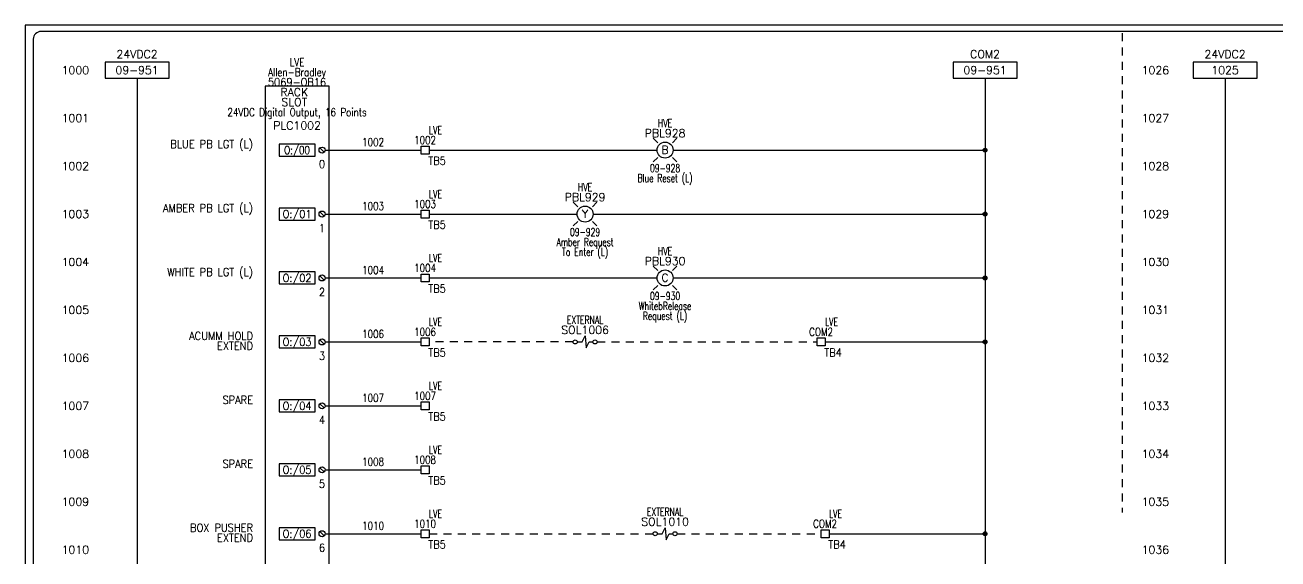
# Model space of a CAD drawing. Header units: inches. Extents: x 0 to 34.2, y 0 to 22.
# Drawn here: x 0 to 19.58, y 13.61 to 21.96 of the extents above; entities that cross this region are included whole.
import ezdxf
from ezdxf.enums import TextEntityAlignment as Align

# ---------------------------------------------------------------- set-up
doc = ezdxf.new("R2010")
doc.units = ezdxf.units.IN
doc.header["$MEASUREMENT"] = 0
doc.linetypes.add('HIDDEN2', pattern=[0.1875, 0.125, -0.0625])
for name, color, linetype in [('BLU_12AWG', 5, 'Continuous'), ('BLU_18AWG', 5, 'Continuous'), ('BLU_WHT_12AWG', 4, 'Continuous'), ('DESC', 150, 'Continuous'), ('DESCCHILD', 20, 'Continuous'), ('LOC', 8, 'Continuous'), ('MISC', 7, 'Continuous'), ('SYMS', 7, 'Continuous'), ('TAGS', 1, 'Continuous'), ('TERMS', 3, 'Continuous'), ('WIRENO', 3, 'Continuous'), ('WIREREF', 50, 'Continuous'), ('WIRES', 7, 'Continuous'), ('XREF', 7, 'Continuous'), ('XREFCHILD', 90, 'Continuous')]:
    doc.layers.add(name, color=color, linetype=linetype)
doc.layers.add('MidPoint', color=210, linetype='HIDDEN2', plot=False)
doc.styles.add('Fields', font='simplex.shx', dxfattribs={"height": 0.185})
doc.styles.add('WD', font='romans.shx', dxfattribs={"height": 0.185})

# ---------------------------------------------------------------- blocks, each defined once
blk = doc.blocks.new('RG_Master_Ver_4_2_2')
at = {"color": 3}
for p, q in [((0.125, 21.734), (0.125, 0.194)), ((34.028, 21.856), (0.25, 21.856))]:
    blk.add_line(p, q, dxfattribs=at)
blk.add_lwpolyline([(0, -0.044), (34.25, -0.044), (34.25, 21.956), (0, 21.956)], close=True, dxfattribs=at)
blk.add_arc((0.25, 21.734), 0.122, 90, 180, dxfattribs=at)
at = {"layer": 'MidPoint'}
blk.add_line((17.141, 21.831), (17.141, 14.331), dxfattribs=at)
at = {"style": 'Fields'}
for tag, p in [('DESCRIPTION_3', (13.116, 1.307)), ('DRN_3', (15.472, 1.307)), ('CHK_3', (16.529, 1.307)), ('APP_3', (17.552, 1.307)), ('DATE_3', (18.829, 1.307)), ('DRAWING_DESC', (32.229, 1.246)), ('CUSTOMER', (28.997, 1.214)), ('DESCRIPTION_2', (13.116, 0.951)), ('DRN_2', (15.472, 0.951)), ('CHK_2', (16.529, 0.951)), ('APP_2', (17.552, 0.951)), ('DATE_2', (18.829, 0.951)), ('SIZE', (30.715, 0.894)), ('DRAWING_#', (32.125, 0.894)), ('REV', (33.543, 0.894)), ('DESCRIPTION_1', (13.116, 0.596)), ('DRN_1', (15.472, 0.596)), ('CHK_1', (16.529, 0.596)), ('APP_1', (17.552, 0.596)), ('DATE_1', (18.829, 0.596)), ('PROJECT_#', (28.981, 0.581)), ('DRN_BY', (30.875, 0.524)), ('CHK_BY', (31.762, 0.524)), ('APP_BY', (32.75, 0.524)), ('SCALE', (33.652, 0.524)), ('PROJECT_NAME', (29.021, 0.176)), ('SHEETNUM', (32.753, 0.176)), ('TTL_SHTS', (33.547, 0.176))]:
    blk.add_attdef(tag, text='', height=0.125, dxfattribs=at).set_placement(p, align=Align.CENTER)
at = {"style": 'Fields', "flags": 9}
blk.add_attdef('WD_TB', (9.953, 0.194), '', height=0.0638, dxfattribs=at)
blk = doc.blocks.new('WD_MLRH')
at = {"style": 'WD'}
blk.add_attdef('RUNGFIRST', text='', height=0.125, dxfattribs=at).set_placement((-0.25, 0), align=Align.MIDDLE_RIGHT)
at = {"style": 'WD', "flags": 1}
for tag, p in [('RUNGHORV', (-0.25, -0.127)), ('RUNGDIST', (-0.25, -0.2)), ('RUNGINC', (-0.25, -0.163)), ('WIRE-START', (-0.25, -0.356)), ('WIRE-GSUF', (-0.25, -0.396)), ('WIREMODE', (-0.25, -0.281)), ('RUNGCNT', (-0.25, -0.237)), ('WIREFMT', (-0.25, -0.321)), ('PH3SPACE', (-0.25, -0.437))]:
    blk.add_attdef(tag, text='', height=0.025, dxfattribs=at).set_placement(p, align=Align.RIGHT)
blk = doc.blocks.new('HA2D1_REF_1')
for p, q in [((0, 0.25), (0, 0)), ((1, 0.25), (0, 0.25)), ((1, 0), (1, 0.25)), ((0, 0), (1, 0))]:
    blk.add_line(p, q)
at = {"style": 'WD'}
for tag, p in [('DESC1', (0.5, 0.3125)), ('XREF', (0.5, 0.0625))]:
    blk.add_attdef(tag, text='', height=0.125, dxfattribs=at).set_placement(p, align=Align.CENTER)
at = {"style": 'WD', "flags": 1}
blk.add_attdef('SIGCODE', text='', height=0.125, dxfattribs=at).set_placement((0.5, -0.125), align=Align.CENTER)
blk = doc.blocks.new('PLCIO_FD2')
at = {"layer": 'SYMS'}
for p, q in [((0.5, 1), (-0.5, 1)), ((-0.5, 1), (-0.5, -17.5)), ((0.5, -17.5), (0.5, 1)), ((0.281, 0.094), (-0.281, 0.094)), ((-0.281, 0.094), (-0.281, -0.094)), ((0.281, -0.094), (0.281, 0.094)), ((0.357, 0.033), (0.424, -0.033)), ((-0.281, -0.094), (0.281, -0.094)), ((0.281, -0.906), (-0.281, -0.906)), ((-0.281, -0.906), (-0.281, -1.094)), ((0.281, -1.094), (0.281, -0.906)), ((0.357, -0.967), (0.424, -1.033)), ((-0.281, -1.094), (0.281, -1.094)), ((0.281, -1.906), (-0.281, -1.906)), ((-0.281, -1.906), (-0.281, -2.094)), ((0.281, -2.094), (0.281, -1.906)), ((-0.281, -2.094), (0.281, -2.094)), ((0.357, -1.967), (0.424, -2.033)), ((0.281, -2.906), (-0.281, -2.906)), ((-0.281, -2.906), (-0.281, -3.094)), ((0.281, -3.094), (0.281, -2.906)), ((-0.281, -3.094), (0.281, -3.094)), ((0.357, -2.967), (0.424, -3.033)), ((0.281, -3.906), (-0.281, -3.906)), ((-0.281, -3.906), (-0.281, -4.094)), ((0.281, -4.094), (0.281, -3.906)), ((-0.281, -4.094), (0.281, -4.094)), ((0.357, -3.967), (0.424, -4.033)), ((0.281, -4.906), (-0.281, -4.906)), ((-0.281, -4.906), (-0.281, -5.094)), ((0.281, -5.094), (0.281, -4.906)), ((0.357, -4.967), (0.424, -5.033)), ((-0.281, -5.094), (0.281, -5.094)), ((0.281, -5.906), (-0.281, -5.906)), ((-0.281, -5.906), (-0.281, -6.094)), ((0.281, -6.094), (0.281, -5.906)), ((0.357, -5.967), (0.424, -6.033)), ((-0.281, -6.094), (0.281, -6.094))]:
    blk.add_line(p, q, dxfattribs=at)
for centre in [(0.391, 0), (0.391, -1), (0.391, -2), (0.391, -3), (0.391, -4), (0.391, -5), (0.391, -6)]:
    blk.add_circle(centre, 0.0469, dxfattribs=at)
at = {"layer": 'SYMS', "style": 'WD'}
for tag, width, p in [('INST', 0.8, (0, 1.482)), ('LOC', 0.8, (0, 1.312)), ('MFG', 0.8, (0, 1.156)), ('CAT', 0.9, (0, 1)), ('DESC', 0.8, (0, 0.53))]:
    blk.add_attdef(tag, text='', height=0.125, dxfattribs=dict(at, width=width)).set_placement(p, align=Align.CENTER)
at = {"layer": 'SYMS', "linetype": 'Continuous', "style": 'WD', "flags": 9}
blk.add_attdef('ASSYCODE', text='', height=0.01, dxfattribs=at).set_placement((0.23, 1.071), align=Align.CENTER)
at = {"layer": 'SYMS', "style": 'WD'}
for tag, p in [('LINE1', (0, 0.844)), ('LINE2', (0, 0.688)), ('TAG', (0, 0.322))]:
    blk.add_attdef(tag, text='', height=0.125, dxfattribs=at).set_placement(p, align=Align.CENTER)
at = {"layer": 'SYMS', "style": 'WD', "width": 0.9}
for tag, p in [('DESCB01', (-0.688, -0.125)), ('DESCA01', (-0.688, 0.031)), ('DESCC01', (-0.688, -0.281)), ('DESCD01', (-0.688, -0.438)), ('DESCE01', (-0.688, -0.594)), ('DESCA02', (-0.688, -0.969)), ('DESCB02', (-0.688, -1.125)), ('DESCC02', (-0.688, -1.281)), ('DESCD02', (-0.688, -1.438)), ('DESCE02', (-0.688, -1.594)), ('DESCA03', (-0.688, -1.969)), ('DESCB03', (-0.688, -2.125)), ('DESCC03', (-0.688, -2.281)), ('DESCD03', (-0.688, -2.438)), ('DESCE03', (-0.688, -2.594)), ('DESCA04', (-0.688, -2.969)), ('DESCB04', (-0.688, -3.125)), ('DESCC04', (-0.688, -3.281)), ('DESCD04', (-0.688, -3.438)), ('DESCE04', (-0.688, -3.594)), ('DESCA05', (-0.688, -3.969)), ('DESCB05', (-0.688, -4.125)), ('DESCC05', (-0.688, -4.281)), ('DESCD05', (-0.688, -4.438)), ('DESCE05', (-0.688, -4.594)), ('DESCA06', (-0.688, -4.969)), ('DESCB06', (-0.688, -5.125)), ('DESCC06', (-0.688, -5.281)), ('DESCD06', (-0.688, -5.438)), ('DESCE06', (-0.688, -5.594)), ('DESCA07', (-0.688, -5.969)), ('DESCB07', (-0.688, -6.125)), ('DESCC07', (-0.688, -6.281)), ('DESCD07', (-0.688, -6.438)), ('DESCE07', (-0.688, -6.594)), ('DESCA08', (-0.688, -6.969)), ('DESCB08', (-0.688, -7.125)), ('DESCC08', (-0.688, -7.281)), ('DESCD08', (-0.688, -7.438)), ('DESCE08', (-0.688, -7.594)), ('DESCB09', (-0.688, -8.125)), ('DESCA09', (-0.688, -7.969)), ('DESCC09', (-0.688, -8.281)), ('DESCD09', (-0.688, -8.438)), ('DESCE09', (-0.688, -8.594)), ('DESCB10', (-0.688, -9.125)), ('DESCA10', (-0.688, -8.969)), ('DESCC10', (-0.688, -9.281)), ('DESCD10', (-0.688, -9.438)), ('DESCE10', (-0.688, -9.594)), ('DESCA11', (-0.688, -9.969)), ('DESCB11', (-0.688, -10.125)), ('DESCC11', (-0.688, -10.281)), ('DESCD11', (-0.688, -10.438)), ('DESCE11', (-0.688, -10.594)), ('DESCA12', (-0.688, -10.969)), ('DESCB12', (-0.688, -11.125)), ('DESCC12', (-0.688, -11.281)), ('DESCD12', (-0.688, -11.438)), ('DESCE12', (-0.688, -11.594)), ('DESCA13', (-0.688, -11.969)), ('DESCB13', (-0.688, -12.125)), ('DESCC13', (-0.688, -12.281)), ('DESCD13', (-0.688, -12.438)), ('DESCE13', (-0.688, -12.594)), ('DESCA14', (-0.688, -12.969)), ('DESCB14', (-0.688, -13.125)), ('DESCC14', (-0.688, -13.281)), ('DESCD14', (-0.688, -13.438)), ('DESCE14', (-0.688, -13.594)), ('DESCA15', (-0.688, -13.969)), ('DESCB15', (-0.688, -14.125)), ('DESCC15', (-0.688, -14.281)), ('DESCD15', (-0.688, -14.438)), ('DESCE15', (-0.688, -14.594)), ('DESCA16', (-0.688, -14.969)), ('DESCB16', (-0.688, -15.125)), ('DESCC16', (-0.688, -15.281)), ('DESCD16', (-0.688, -15.438)), ('DESCE16', (-0.688, -15.594))]:
    blk.add_attdef(tag, text='', height=0.125, dxfattribs=at).set_placement(p, align=Align.RIGHT)
at = {"layer": 'SYMS', "style": 'WD'}
for tag, width, p in [('TAGA01', 0.8, (0, 0)), ('TAGA02', 0.9, (0, -1)), ('TAGA03', 0.9, (0, -2)), ('TAGA04', 0.9, (0, -3)), ('TAGA05', 0.9, (0, -4)), ('TAGA06', 0.9, (0, -5)), ('TAGA07', 0.9, (0, -6)), ('TAGA08', 0.9, (0, -7)), ('TAGA09', 0.9, (0, -8)), ('TAGA10', 0.9, (0, -9)), ('TAGA11', 0.9, (0, -10)), ('TAGA12', 0.9, (0, -11)), ('TAGA13', 0.9, (0, -12)), ('TAGA14', 0.9, (0, -13)), ('TAGA15', 0.9, (0, -14)), ('TAGA16', 0.9, (0, -15))]:
    blk.add_attdef(tag, text='', height=0.125, dxfattribs=dict(at, width=width)).set_placement(p, align=Align.MIDDLE_CENTER)
at = {"layer": 'SYMS', "style": 'WD', "flags": 1}
for tag, p in [('X1TERM01', (0.438, 0)), ('X1TERM02', (0.438, -1)), ('X1TERM03', (0.438, -2)), ('X1TERM04', (0.438, -3)), ('X1TERM05', (0.438, -4)), ('X1TERM06', (0.438, -5)), ('X1TERM07', (0.438, -6)), ('X1TERM08', (0.438, -7)), ('X1TERM09', (0.438, -8)), ('X1TERM10', (0.438, -9)), ('X1TERM11', (0.438, -10)), ('X1TERM12', (0.438, -11)), ('X1TERM13', (0.438, -12)), ('X1TERM14', (0.438, -13)), ('X1TERM15', (0.438, -14)), ('X1TERM16', (0.438, -15)), ('X4TERM17', (-0.438, -16)), ('X1TERM18', (0.438, -17))]:
    blk.add_attdef(tag, p, '', height=0.01, dxfattribs=at)
at = {"layer": 'SYMS', "style": 'WD'}
for tag, width, p in [('TERM01', 0.9, (0.438, -0.156)), ('TERM02', 0.9, (0.438, -1.156)), ('TERM03', 0.9, (0.438, -2.156)), ('TERM04', 0.9, (0.438, -3.156)), ('TERM05', 0.9, (0.438, -4.156)), ('TERM06', 0.9, (0.438, -5.156)), ('TERM07', 0.9, (0.438, -6.156)), ('TERM08', 0.9, (0.438, -7.156)), ('TERM09', 0.9, (0.438, -8.156)), ('TERM10', 0.9, (0.438, -9.156)), ('TERM11', 0.9, (0.438, -10.156)), ('TERM12', 0.9, (0.438, -11.156)), ('TERM13', 0.9, (0.438, -12.156)), ('TERM14', 0.9, (0.438, -13.156)), ('TERM15', 0.9, (0.438, -14.156)), ('TERM16', 0.9, (0.438, -15.156)), ('TERMDESC17', 0.8, (-0.625, -16.062)), ('TERMDESC18', 0.9, (-0.625, -17.062)), ('TERM18', 0.9, (0.438, -17.094))]:
    blk.add_attdef(tag, text='', height=0.125, dxfattribs=dict(at, width=width)).set_placement(p, align=Align.TOP_RIGHT)
at = {"layer": 'SYMS', "style": 'WD', "width": 0.9}
for tag, p in [('TERMDESC01', (0.625, -0.062)), ('TERMDESC02', (0.625, -1.062)), ('TERMDESC03', (0.625, -2.062)), ('TERMDESC04', (0.625, -3.062)), ('TERMDESC05', (0.625, -4.062)), ('TERMDESC06', (0.625, -5.062)), ('TERMDESC07', (0.625, -6.062)), ('TERMDESC08', (0.625, -7.062)), ('TERMDESC09', (0.625, -8.062)), ('TERMDESC10', (0.625, -9.062)), ('TERMDESC11', (0.625, -10.062)), ('TERMDESC12', (0.625, -11.062)), ('TERMDESC13', (0.625, -12.062)), ('TERMDESC14', (0.625, -13.062)), ('TERMDESC15', (0.625, -14.062)), ('TERMDESC16', (0.625, -15.062)), ('TERM17', (-0.438, -16.094))]:
    blk.add_attdef(tag, text='', height=0.125, dxfattribs=at).set_placement(p, align=Align.TOP_LEFT)
blk = doc.blocks.new('HPB2B')
for p, q in [((-0.115, 0.115), (-0.186, 0.186)), ((0.115, 0.115), (0.186, 0.186)), ((-0.115, -0.115), (-0.186, -0.186)), ((0.115, -0.115), (0.186, -0.186))]:
    blk.add_line(p, q)
blk.add_circle((0, 0), 0.125)
at = {"style": 'WD', "width": 0.7}
for tag, p in [('INST', (0, 0.528)), ('LOC', (0, 0.359)), ('DESC1', (0, -0.5)), ('XREF', (0, -0.344)), ('DESC2', (0, -0.656))]:
    blk.add_attdef(tag, text='', height=0.125, dxfattribs=at).set_placement(p, align=Align.CENTER)
at = {"style": 'WD'}
for tag, p in [('TAG2', (0, 0.202)), ('COLOR', (0, -0.058))]:
    blk.add_attdef(tag, text='', height=0.125, dxfattribs=at).set_placement(p, align=Align.CENTER)
for tag, p in [('X2LINK', (0, 0.219)), ('X8LINK', (0, -0.219))]:
    blk.add_attdef(tag, p, '', height=0.01, dxfattribs=at)
at = {"style": 'WD', "flags": 1}
for tag, p in [('X4TERM01', (-0.125, 0)), ('X1TERM02', (0.125, 0))]:
    blk.add_attdef(tag, p, '', height=0.0125, dxfattribs=at)
at = {"style": 'WD', "flags": 9}
blk.add_attdef('FAMILY', text='', height=0.01, dxfattribs=at).set_placement((-0.005, 0.161), align=Align.CENTER)
at = {"linetype": 'Continuous', "style": 'WD', "flags": 8}
blk.add_attdef('TERM01', text='', height=0.125, dxfattribs=at).set_placement((-0.175, -0.031), align=Align.TOP_RIGHT)
blk.add_attdef('TERM02', text='', height=0.125, dxfattribs=at).set_placement((0.175, -0.031), align=Align.TOP_LEFT)
blk = doc.blocks.new('HPB2Y')
for p, q in [((-0.115, 0.115), (-0.186, 0.186)), ((0.115, 0.115), (0.186, 0.186)), ((-0.115, -0.115), (-0.186, -0.186)), ((0.115, -0.115), (0.186, -0.186))]:
    blk.add_line(p, q)
blk.add_circle((0, 0), 0.125)
at = {"style": 'WD', "width": 0.7}
for tag, p in [('INST', (0, 0.528)), ('LOC', (0, 0.359)), ('DESC1', (0, -0.5)), ('XREF', (0, -0.344)), ('DESC2', (0, -0.656))]:
    blk.add_attdef(tag, text='', height=0.125, dxfattribs=at).set_placement(p, align=Align.CENTER)
at = {"style": 'WD'}
for tag, p in [('TAG2', (0, 0.202)), ('COLOR', (0, -0.058))]:
    blk.add_attdef(tag, text='', height=0.125, dxfattribs=at).set_placement(p, align=Align.CENTER)
for tag, p in [('X2LINK', (0, 0.219)), ('X8LINK', (0, -0.219))]:
    blk.add_attdef(tag, p, '', height=0.01, dxfattribs=at)
at = {"style": 'WD', "flags": 1}
for tag, p in [('X4TERM01', (-0.125, 0)), ('X1TERM02', (0.125, 0))]:
    blk.add_attdef(tag, p, '', height=0.0125, dxfattribs=at)
at = {"style": 'WD', "flags": 9}
blk.add_attdef('FAMILY', text='', height=0.01, dxfattribs=at).set_placement((-0.005, 0.161), align=Align.CENTER)
at = {"linetype": 'Continuous', "style": 'WD', "flags": 8}
blk.add_attdef('TERM01', text='', height=0.125, dxfattribs=at).set_placement((-0.175, -0.031), align=Align.TOP_RIGHT)
blk.add_attdef('TERM02', text='', height=0.125, dxfattribs=at).set_placement((0.175, -0.031), align=Align.TOP_LEFT)
blk = doc.blocks.new('HPB2C')
for p, q in [((-0.115, 0.115), (-0.186, 0.186)), ((0.115, 0.115), (0.186, 0.186)), ((-0.115, -0.115), (-0.186, -0.186)), ((0.115, -0.115), (0.186, -0.186))]:
    blk.add_line(p, q)
blk.add_circle((0, 0), 0.125)
at = {"style": 'WD', "width": 0.7}
for tag, p in [('INST', (0, 0.528)), ('LOC', (0, 0.359)), ('DESC1', (0, -0.5)), ('XREF', (0, -0.344)), ('DESC2', (0, -0.656))]:
    blk.add_attdef(tag, text='', height=0.125, dxfattribs=at).set_placement(p, align=Align.CENTER)
at = {"style": 'WD'}
for tag, p in [('TAG2', (0, 0.202)), ('COLOR', (0, -0.058))]:
    blk.add_attdef(tag, text='', height=0.125, dxfattribs=at).set_placement(p, align=Align.CENTER)
for tag, p in [('X2LINK', (0, 0.219)), ('X8LINK', (0, -0.219))]:
    blk.add_attdef(tag, p, '', height=0.01, dxfattribs=at)
at = {"style": 'WD', "flags": 1}
for tag, p in [('X4TERM01', (-0.125, 0)), ('X1TERM02', (0.125, 0))]:
    blk.add_attdef(tag, p, '', height=0.0125, dxfattribs=at)
at = {"style": 'WD', "flags": 9}
blk.add_attdef('FAMILY', text='', height=0.01, dxfattribs=at).set_placement((-0.005, 0.161), align=Align.CENTER)
at = {"linetype": 'Continuous', "style": 'WD', "flags": 8}
blk.add_attdef('TERM01', text='', height=0.125, dxfattribs=at).set_placement((-0.175, -0.031), align=Align.TOP_RIGHT)
blk.add_attdef('TERM02', text='', height=0.125, dxfattribs=at).set_placement((0.175, -0.031), align=Align.TOP_LEFT)
blk = doc.blocks.new('WDDOT')
for radius in [0.03, 0.0187, 0.00929]:
    blk.add_circle((0, 0), radius)
blk = doc.blocks.new('WD_WNH')
at = {"linetype": 'Continuous', "style": 'WD', "width": 0.8}
blk.add_attdef('WIRENO', text='', height=0.125, dxfattribs=at).set_placement((0, 0.062), align=Align.CENTER)
at = {"style": 'WD', "flags": 1}
for tag, p in [('W01USER', (0, 0.078)), ('W02USER', (0, 0.07)), ('W03USER', (0, 0.062)), ('W04USER', (0, 0.055)), ('W05USER', (0, 0.047)), ('W06USER', (0, 0.039)), ('W07USER', (0, 0.031)), ('W08USER', (0, 0.023)), ('W09USER', (0, 0.016)), ('W10USER', (0, 0.008))]:
    blk.add_attdef(tag, text='', height=0.005, dxfattribs=at).set_placement(p, align=Align.CENTER)
blk = doc.blocks.new('HSV1')
for p, q in [((-0.123, 0), (-0.047, 0)), ((-0.047, 0), (0, 0.094)), ((0, 0.094), (0.016, -0.094)), ((0.016, -0.094), (0.062, 0)), ((0.062, 0), (0.123, 0))]:
    blk.add_line(p, q)
for centre in [(-0.155, 0), (0.155, 0)]:
    blk.add_circle(centre, 0.0322)
at = {"style": 'WD', "width": 0.7}
for tag, p in [('INST', (0, 0.451)), ('LOC', (0, 0.281))]:
    blk.add_attdef(tag, text='', height=0.125, dxfattribs=at).set_placement(p, align=Align.CENTER)
at = {"style": 'WD'}
blk.add_attdef('TAG1', text='', height=0.125, dxfattribs=at).set_placement((0, 0.125), align=Align.CENTER)
for tag, p, height, flags in [('X4TERM01', (-0.188, 0), 0.0125, 1), ('FAMILY', (0.129, 0.108), 0.01, 9), ('X1TERM02', (0.188, 0), 0.0125, 1)]:
    blk.add_attdef(tag, p, '', height=height, dxfattribs=dict(at, flags=flags))
at = {"linetype": 'Continuous', "style": 'WD', "flags": 9}
for tag, p in [('ASSYCODE', (0.156, 0.047)), ('MFG', (0.156, 0.067)), ('CAT', (0.156, 0.087))]:
    blk.add_attdef(tag, text='', height=0.01, dxfattribs=at).set_placement(p, align=Align.CENTER)
at = {"style": 'WD'}
for tag, p, width in [('DESC1', (1.125, 0), 0.9), ('DESC2', (1.125, -0.156), 0.9), ('DESC3', (1.125, -0.312), 0.9), ('XREF', (1.133, -0.473), 0.8), ('WDTAGALT', (1.133, -0.629), 0.8)]:
    blk.add_attdef(tag, p, '', height=0.125, dxfattribs=dict(at, width=width))
at = {"linetype": 'Continuous', "style": 'WD', "flags": 8}
blk.add_attdef('TERM01', text='', height=0.125, dxfattribs=at).set_placement((-0.25, -0.031), align=Align.TOP_RIGHT)
at = {"style": 'WD'}
blk.add_attdef('RATING1', (0.078, -0.313), '', height=0.125, dxfattribs=at)
at = {"linetype": 'Continuous', "style": 'WD', "flags": 8}
blk.add_attdef('TERM02', text='', height=0.125, dxfattribs=at).set_placement((0.25, -0.031), align=Align.TOP_LEFT)
blk = doc.blocks.new('HT0W01')
for p, q in [((-0.062, 0.062), (0.062, 0.062)), ((-0.062, -0.062), (-0.062, 0.062)), ((0.062, 0.062), (0.062, -0.062)), ((0.062, -0.062), (-0.062, -0.062))]:
    blk.add_line(p, q)
at = {"style": 'WD'}
for tag, p, width in [('INST', (0.062, 0.42), 0.7), ('LOC', (0.062, 0.25), 0.7), ('DESC1', (0.05, -0.385), 0.8)]:
    blk.add_attdef(tag, p, '', height=0.125, dxfattribs=dict(at, width=width))
at = {"linetype": 'Continuous', "style": 'WD', "width": 0.8, "flags": 8}
blk.add_attdef('WIRENO', text='', height=0.125, dxfattribs=at).set_placement((0, 0.094), align=Align.CENTER)
at = {"style": 'WD', "flags": 1}
for tag, p, height in [('X4TERM01', (-0.062, 0), 0.0125), ('X4TERMDESC01', (-0.055, -0.023), 0.025), ('X2TERMDESC01', (-0.006, 0.029), 0.025), ('STRIPSEQ', (0, 0), 0.00125), ('X2TERM01', (0, 0.062), 0.0125), ('X1TERMDESC01', (0.039, 0.007), 0.025), ('X1TERM01', (0.062, 0), 0.0125), ('LINKTERM', (0, -0.002), 0.00125), ('X8TERM01', (0, -0.062), 0.0125), ('X8TERMDESC01', (0, -0.054), 0.025)]:
    blk.add_attdef(tag, p, '', height=height, dxfattribs=at)
at = {"linetype": 'Continuous', "style": 'WD'}
for tag, p, height, width, flags in [('TAGSTRIP', (0.05, -0.229), 0.125, 0.9, 8), ('CAT', (0.213, -0.406), 0.109, 0.8, 1), ('DESC2', (0.05, -0.541), 0.125, 0.8, 8), ('DESC3', (0.05, -0.698), 0.125, 0.8, 8)]:
    blk.add_attdef(tag, p, '', height=height, dxfattribs=dict(at, width=width, flags=flags))
at = {"linetype": 'Continuous', "style": 'WD', "width": 0.8, "flags": 1}
blk.add_attdef('MFG', text='', height=0.109, dxfattribs=at).set_placement((0.088, -0.406), align=Align.RIGHT)
at = {"style": 'WD', "width": 0.7, "flags": 1}
blk.add_attdef('ASSYCODE', (0.062, -0.281), '', height=0.01, dxfattribs=at)

msp = doc.modelspace()

# ---------------------------------------------------------------- linework, layer by layer
at = {"layer": 'BLU_12AWG'}
for p, q in [((1.75, 21.125), (1.75, 4.062)), ((18.75, 21.125), (18.75, 4.062))]:
    msp.add_line(p, q, dxfattribs=at)
at = {"layer": 'BLU_18AWG'}
for p, q in [((4.688, 20), (6.188, 20)), ((6.312, 20), (9.875, 20)), ((4.688, 19), (6.188, 19)), ((6.312, 19), (8.625, 19)), ((4.688, 18), (6.188, 18)), ((6.312, 18), (9.875, 18)), ((4.688, 17), (6.188, 17)), ((4.688, 16), (6.188, 16)), ((4.688, 15), (6.188, 15)), ((4.688, 14), (6.188, 14))]:
    msp.add_line(p, q, dxfattribs=at)
at = {"layer": 'BLU_WHT_12AWG'}
for p, q in [((15, 21.125), (15, 3.062)), ((10.125, 20), (15, 20)), ((8.875, 19), (15, 19)), ((10.125, 18), (15, 18)), ((12.5, 17), (15, 17)), ((12.562, 14), (15, 14))]:
    msp.add_line(p, q, dxfattribs=at)
at = {"layer": 'WIRES', "linetype": 'HIDDEN2'}
for p, q in [((8.562, 17), (6.312, 17)), ((8.938, 17), (12.375, 17)), ((6.312, 14), (9.812, 14)), ((10.188, 14), (12.438, 14))]:
    msp.add_line(p, q, dxfattribs=at)

# ---------------------------------------------------------------- block references
msp.add_blockref('RG_Master_Ver_4_2_2', (0, 0))
for p, values in [((1.25, 21.25), {'RUNGFIRST': '1000'}), ((18.125, 21.25), {'RUNGFIRST': '1026'})]:
    msp.add_blockref('WD_MLRH', p).add_auto_attribs(values)
at = {"layer": 'SYMS'}
ref = msp.add_blockref('HA2D1_REF_1', (1.25, 21.125), dxfattribs=at)
ref.add_attrib('XREF', '09-951', dxfattribs={"layer": 'XREF', "height": 0.125, "style": 'WD'}).set_placement((1.75, 21.188), align=Align.CENTER)
ref.add_attrib('DESC1', '24VDC2', dxfattribs={"layer": 'DESC', "height": 0.125, "style": 'WD'}).set_placement((1.75, 21.438), align=Align.CENTER)
ref = msp.add_blockref('HA2D1_REF_1', (14.5, 21.125), dxfattribs=at)
ref.add_attrib('XREF', '09-951', dxfattribs={"layer": 'XREF', "height": 0.125, "style": 'WD'}).set_placement((15, 21.188), align=Align.CENTER)
ref.add_attrib('DESC1', 'COM2', dxfattribs={"layer": 'DESC', "height": 0.125, "style": 'WD'}).set_placement((15, 21.438), align=Align.CENTER)
ref = msp.add_blockref('HA2D1_REF_1', (18.25, 21.125), dxfattribs=at)
ref.add_attrib('XREF', '1025', dxfattribs={"layer": 'XREF', "height": 0.125, "style": 'WD'}).set_placement((18.75, 21.188), align=Align.CENTER)
ref.add_attrib('DESC1', '24VDC2', dxfattribs={"layer": 'DESC', "height": 0.125, "style": 'WD'}).set_placement((18.75, 21.438), align=Align.CENTER)
ref = msp.add_blockref('PLCIO_FD2', (4.25, 20), dxfattribs=at)
ref.add_attrib('TERM01', '0', dxfattribs={"layer": 'TERMS', "height": 0.125, "style": 'WD', "width": 0.9}).set_placement((4.688, 19.844), align=Align.TOP_RIGHT)
ref.add_attrib('TAGA01', 'O:/00', dxfattribs={"layer": 'TAGS', "height": 0.125, "style": 'WD', "width": 0.8}).set_placement((4.25, 20), align=Align.MIDDLE_CENTER)
ref.add_attrib('DESCA01', 'BLUE PB LGT (L)', dxfattribs={"layer": 'DESC', "height": 0.125, "style": 'WD', "width": 0.9}).set_placement((3.562, 20.031), align=Align.RIGHT)
ref.add_attrib('LOC', 'LVE', dxfattribs={"layer": 'LOC', "height": 0.125, "style": 'WD', "width": 0.8}).set_placement((4.25, 21.312), align=Align.CENTER)
ref.add_attrib('MFG', 'Allen-Bradley', dxfattribs={"layer": 'MISC', "height": 0.125, "style": 'WD', "width": 0.8}).set_placement((4.25, 21.156), align=Align.CENTER)
ref.add_attrib('LINE2', 'SLOT ', dxfattribs={"layer": 'MISC', "height": 0.125, "style": 'WD'}).set_placement((4.25, 20.688), align=Align.CENTER)
ref.add_attrib('DESC', '24VDC Digital Output, 16 Points', dxfattribs={"layer": 'DESC', "height": 0.125, "style": 'WD', "width": 0.8}).set_placement((4.25, 20.53), align=Align.CENTER)
ref.add_attrib('LINE1', 'RACK ', dxfattribs={"layer": 'MISC', "height": 0.125, "style": 'WD'}).set_placement((4.25, 20.844), align=Align.CENTER)
ref.add_attrib('TAG', 'PLC1002', dxfattribs={"layer": 'TAGS', "height": 0.125, "style": 'WD'}).set_placement((4.25, 20.322), align=Align.CENTER)
ref.add_attrib('CAT', '5069-OB16', dxfattribs={"layer": 'MISC', "height": 0.125, "style": 'WD', "width": 0.9}).set_placement((4.25, 21), align=Align.CENTER)
ref.add_attrib('TERM02', '1', dxfattribs={"layer": 'TERMS', "height": 0.125, "style": 'WD', "width": 0.9}).set_placement((4.688, 18.844), align=Align.TOP_RIGHT)
ref.add_attrib('TAGA02', 'O:/01', dxfattribs={"layer": 'TAGS', "height": 0.125, "style": 'WD', "width": 0.9}).set_placement((4.25, 19), align=Align.MIDDLE_CENTER)
ref.add_attrib('DESCA02', 'AMBER PB LGT (L)', dxfattribs={"layer": 'DESC', "height": 0.125, "style": 'WD', "width": 0.9}).set_placement((3.562, 19.031), align=Align.RIGHT)
ref.add_attrib('TERM03', '2', dxfattribs={"layer": 'TERMS', "height": 0.125, "style": 'WD', "width": 0.9}).set_placement((4.688, 17.844), align=Align.TOP_RIGHT)
ref.add_attrib('TAGA03', 'O:/02', dxfattribs={"layer": 'TAGS', "height": 0.125, "style": 'WD', "width": 0.9}).set_placement((4.25, 18), align=Align.MIDDLE_CENTER)
ref.add_attrib('DESCA03', 'WHITE PB LGT (L)', dxfattribs={"layer": 'DESC', "height": 0.125, "style": 'WD', "width": 0.9}).set_placement((3.562, 18.031), align=Align.RIGHT)
ref.add_attrib('TERM04', '3', dxfattribs={"layer": 'TERMS', "height": 0.125, "style": 'WD', "width": 0.9}).set_placement((4.688, 16.844), align=Align.TOP_RIGHT)
ref.add_attrib('TAGA04', 'O:/03', dxfattribs={"layer": 'TAGS', "height": 0.125, "style": 'WD', "width": 0.9}).set_placement((4.25, 17), align=Align.MIDDLE_CENTER)
ref.add_attrib('DESCA04', 'ACUMM HOLD', dxfattribs={"layer": 'DESC', "height": 0.125, "style": 'WD', "width": 0.9}).set_placement((3.562, 17.031), align=Align.RIGHT)
ref.add_attrib('DESCB04', 'EXTEND', dxfattribs={"layer": 'DESC', "height": 0.125, "style": 'WD', "width": 0.9}).set_placement((3.562, 16.875), align=Align.RIGHT)
ref.add_attrib('TERM05', '4', dxfattribs={"layer": 'TERMS', "height": 0.125, "style": 'WD', "width": 0.9}).set_placement((4.688, 15.844), align=Align.TOP_RIGHT)
ref.add_attrib('TAGA05', 'O:/04', dxfattribs={"layer": 'TAGS', "height": 0.125, "style": 'WD', "width": 0.9}).set_placement((4.25, 16), align=Align.MIDDLE_CENTER)
ref.add_attrib('DESCA05', 'SPARE', dxfattribs={"layer": 'DESC', "height": 0.125, "style": 'WD', "width": 0.9}).set_placement((3.562, 16.031), align=Align.RIGHT)
ref.add_attrib('TERM06', '5', dxfattribs={"layer": 'TERMS', "height": 0.125, "style": 'WD', "width": 0.9}).set_placement((4.688, 14.844), align=Align.TOP_RIGHT)
ref.add_attrib('TAGA06', 'O:/05', dxfattribs={"layer": 'TAGS', "height": 0.125, "style": 'WD', "width": 0.9}).set_placement((4.25, 15), align=Align.MIDDLE_CENTER)
ref.add_attrib('DESCA06', 'SPARE', dxfattribs={"layer": 'DESC', "height": 0.125, "style": 'WD', "width": 0.9}).set_placement((3.562, 15.031), align=Align.RIGHT)
ref.add_attrib('TERM07', '6', dxfattribs={"layer": 'TERMS', "height": 0.125, "style": 'WD', "width": 0.9}).set_placement((4.688, 13.844), align=Align.TOP_RIGHT)
ref.add_attrib('TAGA07', 'O:/06', dxfattribs={"layer": 'TAGS', "height": 0.125, "style": 'WD', "width": 0.9}).set_placement((4.25, 14), align=Align.MIDDLE_CENTER)
ref.add_attrib('DESCA07', 'BOX PUSHER', dxfattribs={"layer": 'DESC', "height": 0.125, "style": 'WD', "width": 0.9}).set_placement((3.562, 14.031), align=Align.RIGHT)
ref.add_attrib('DESCB07', 'EXTEND', dxfattribs={"layer": 'DESC', "height": 0.125, "style": 'WD', "width": 0.9}).set_placement((3.562, 13.875), align=Align.RIGHT)
ref = msp.add_blockref('HT0W01', (6.25, 20), dxfattribs=at)
ref.add_attrib('LOC', 'LVE', (6.312, 20.25), dxfattribs={"layer": 'LOC', "height": 0.125, "style": 'WD', "width": 0.7})
ref.add_attrib('WIRENO', '1002', dxfattribs={"layer": 'WIREREF', "linetype": 'Continuous', "height": 0.125, "style": 'WD', "width": 0.8, "flags": 8}).set_placement((6.25, 20.094), align=Align.CENTER)
ref.add_attrib('TAGSTRIP', 'TB5', (6.3, 19.771), dxfattribs={"layer": 'TAGS', "linetype": 'Continuous', "height": 0.125, "style": 'WD', "width": 0.9, "flags": 8})
ref = msp.add_blockref('HPB2B', (10, 20), dxfattribs=at)
ref.add_attrib('XREF', '09-928', dxfattribs={"layer": 'XREFCHILD', "height": 0.125, "style": 'WD', "width": 0.7}).set_placement((10, 19.656), align=Align.CENTER)
ref.add_attrib('DESC1', 'Blue Reset (L)', dxfattribs={"layer": 'DESCCHILD', "height": 0.125, "style": 'WD', "width": 0.7}).set_placement((10, 19.5), align=Align.CENTER)
ref.add_attrib('LOC', 'HVE', dxfattribs={"layer": 'LOC', "height": 0.125, "style": 'WD', "width": 0.7}).set_placement((10, 20.359), align=Align.CENTER)
ref.add_attrib('TAG2', 'PBL928', dxfattribs={"layer": 'TAGS', "height": 0.125, "style": 'WD'}).set_placement((10, 20.202), align=Align.CENTER)
ref.add_attrib('COLOR', 'B', dxfattribs={"layer": 'MISC', "height": 0.125, "style": 'WD'}).set_placement((10, 19.942), align=Align.CENTER)
for p in [(15, 20), (15, 19), (15, 18), (15, 17), (15, 14)]:
    msp.add_blockref('WDDOT', p, dxfattribs=at)
ref = msp.add_blockref('HPB2Y', (8.75, 19), dxfattribs=at)
ref.add_attrib('XREF', '09-929', dxfattribs={"layer": 'XREFCHILD', "height": 0.125, "style": 'WD', "width": 0.7}).set_placement((8.75, 18.656), align=Align.CENTER)
ref.add_attrib('DESC1', 'Amber Request', dxfattribs={"layer": 'DESCCHILD', "height": 0.125, "style": 'WD', "width": 0.7}).set_placement((8.75, 18.5), align=Align.CENTER)
ref.add_attrib('DESC2', 'To Enter (L)', dxfattribs={"layer": 'DESCCHILD', "height": 0.125, "style": 'WD', "width": 0.7}).set_placement((8.75, 18.344), align=Align.CENTER)
ref.add_attrib('LOC', 'HVE', dxfattribs={"layer": 'LOC', "height": 0.125, "style": 'WD', "width": 0.7}).set_placement((8.75, 19.359), align=Align.CENTER)
ref.add_attrib('TAG2', 'PBL929', dxfattribs={"layer": 'TAGS', "height": 0.125, "style": 'WD'}).set_placement((8.75, 19.202), align=Align.CENTER)
ref.add_attrib('COLOR', 'Y', dxfattribs={"layer": 'MISC', "height": 0.125, "style": 'WD'}).set_placement((8.75, 18.942), align=Align.CENTER)
ref = msp.add_blockref('HT0W01', (6.25, 19), dxfattribs=at)
ref.add_attrib('LOC', 'LVE', (6.312, 19.25), dxfattribs={"layer": 'LOC', "height": 0.125, "style": 'WD', "width": 0.7})
ref.add_attrib('WIRENO', '1003', dxfattribs={"layer": 'WIREREF', "linetype": 'Continuous', "height": 0.125, "style": 'WD', "width": 0.8, "flags": 8}).set_placement((6.25, 19.094), align=Align.CENTER)
ref.add_attrib('TAGSTRIP', 'TB5', (6.3, 18.771), dxfattribs={"layer": 'TAGS', "linetype": 'Continuous', "height": 0.125, "style": 'WD', "width": 0.9, "flags": 8})
ref = msp.add_blockref('HPB2C', (10, 18), dxfattribs=at)
ref.add_attrib('XREF', '09-930', dxfattribs={"layer": 'XREFCHILD', "height": 0.125, "style": 'WD', "width": 0.7}).set_placement((10, 17.656), align=Align.CENTER)
ref.add_attrib('DESC1', 'WhitebRelease', dxfattribs={"layer": 'DESCCHILD', "height": 0.125, "style": 'WD', "width": 0.7}).set_placement((10, 17.5), align=Align.CENTER)
ref.add_attrib('DESC2', 'Request (L)', dxfattribs={"layer": 'DESCCHILD', "height": 0.125, "style": 'WD', "width": 0.7}).set_placement((10, 17.344), align=Align.CENTER)
ref.add_attrib('LOC', 'HVE', dxfattribs={"layer": 'LOC', "height": 0.125, "style": 'WD', "width": 0.7}).set_placement((10, 18.359), align=Align.CENTER)
ref.add_attrib('TAG2', 'PBL930', dxfattribs={"layer": 'TAGS', "height": 0.125, "style": 'WD'}).set_placement((10, 18.202), align=Align.CENTER)
ref.add_attrib('COLOR', 'C', dxfattribs={"layer": 'MISC', "height": 0.125, "style": 'WD'}).set_placement((10, 17.942), align=Align.CENTER)
ref = msp.add_blockref('HT0W01', (6.25, 18), dxfattribs=at)
ref.add_attrib('LOC', 'LVE', (6.312, 18.25), dxfattribs={"layer": 'LOC', "height": 0.125, "style": 'WD', "width": 0.7})
ref.add_attrib('WIRENO', '1004', dxfattribs={"layer": 'WIREREF', "linetype": 'Continuous', "height": 0.125, "style": 'WD', "width": 0.8, "flags": 8}).set_placement((6.25, 18.094), align=Align.CENTER)
ref.add_attrib('TAGSTRIP', 'TB5', (6.3, 17.771), dxfattribs={"layer": 'TAGS', "linetype": 'Continuous', "height": 0.125, "style": 'WD', "width": 0.9, "flags": 8})
ref = msp.add_blockref('HT0W01', (6.25, 17), dxfattribs=at)
ref.add_attrib('LOC', 'LVE', (6.312, 17.25), dxfattribs={"layer": 'LOC', "height": 0.125, "style": 'WD', "width": 0.7})
ref.add_attrib('WIRENO', '1006', dxfattribs={"layer": 'WIREREF', "linetype": 'Continuous', "height": 0.125, "style": 'WD', "width": 0.8, "flags": 8}).set_placement((6.25, 17.094), align=Align.CENTER)
ref.add_attrib('TAGSTRIP', 'TB5', (6.3, 16.771), dxfattribs={"layer": 'TAGS', "linetype": 'Continuous', "height": 0.125, "style": 'WD', "width": 0.9, "flags": 8})
ref = msp.add_blockref('HSV1', (8.75, 17), dxfattribs=at)
ref.add_attrib('LOC', 'EXTERNAL', dxfattribs={"layer": 'LOC', "height": 0.125, "style": 'WD', "width": 0.7}).set_placement((8.75, 17.281), align=Align.CENTER)
ref.add_attrib('TAG1', 'SOL1006', dxfattribs={"layer": 'TAGS', "height": 0.125, "style": 'WD'}).set_placement((8.75, 17.125), align=Align.CENTER)
ref = msp.add_blockref('HT0W01', (12.438, 17), dxfattribs=at)
ref.add_attrib('LOC', 'LVE', (12.5, 17.25), dxfattribs={"layer": 'LOC', "height": 0.125, "style": 'WD', "width": 0.7})
ref.add_attrib('WIRENO', 'COM2', dxfattribs={"layer": 'WIREREF', "linetype": 'Continuous', "height": 0.125, "style": 'WD', "width": 0.8, "flags": 8}).set_placement((12.438, 17.094), align=Align.CENTER)
ref.add_attrib('TAGSTRIP', 'TB4', (12.487, 16.771), dxfattribs={"layer": 'TAGS', "linetype": 'Continuous', "height": 0.125, "style": 'WD', "width": 0.9, "flags": 8})
ref = msp.add_blockref('HT0W01', (6.25, 16), dxfattribs=at)
ref.add_attrib('LOC', 'LVE', (6.312, 16.25), dxfattribs={"layer": 'LOC', "height": 0.125, "style": 'WD', "width": 0.7})
ref.add_attrib('WIRENO', '1007', dxfattribs={"layer": 'WIREREF', "linetype": 'Continuous', "height": 0.125, "style": 'WD', "width": 0.8, "flags": 8}).set_placement((6.25, 16.094), align=Align.CENTER)
ref.add_attrib('TAGSTRIP', 'TB5', (6.3, 15.771), dxfattribs={"layer": 'TAGS', "linetype": 'Continuous', "height": 0.125, "style": 'WD', "width": 0.9, "flags": 8})
ref = msp.add_blockref('HT0W01', (6.25, 15), dxfattribs=at)
ref.add_attrib('LOC', 'LVE', (6.312, 15.25), dxfattribs={"layer": 'LOC', "height": 0.125, "style": 'WD', "width": 0.7})
ref.add_attrib('WIRENO', '1008', dxfattribs={"layer": 'WIREREF', "linetype": 'Continuous', "height": 0.125, "style": 'WD', "width": 0.8, "flags": 8}).set_placement((6.25, 15.094), align=Align.CENTER)
ref.add_attrib('TAGSTRIP', 'TB5', (6.3, 14.771), dxfattribs={"layer": 'TAGS', "linetype": 'Continuous', "height": 0.125, "style": 'WD', "width": 0.9, "flags": 8})
ref = msp.add_blockref('HT0W01', (6.25, 14), dxfattribs=at)
ref.add_attrib('LOC', 'LVE', (6.312, 14.25), dxfattribs={"layer": 'LOC', "height": 0.125, "style": 'WD', "width": 0.7})
ref.add_attrib('WIRENO', '1010', dxfattribs={"layer": 'WIREREF', "linetype": 'Continuous', "height": 0.125, "style": 'WD', "width": 0.8, "flags": 8}).set_placement((6.25, 14.094), align=Align.CENTER)
ref.add_attrib('TAGSTRIP', 'TB5', (6.3, 13.771), dxfattribs={"layer": 'TAGS', "linetype": 'Continuous', "height": 0.125, "style": 'WD', "width": 0.9, "flags": 8})
ref = msp.add_blockref('HSV1', (10, 14), dxfattribs=at)
ref.add_attrib('LOC', 'EXTERNAL', dxfattribs={"layer": 'LOC', "height": 0.125, "style": 'WD', "width": 0.7}).set_placement((10, 14.281), align=Align.CENTER)
ref.add_attrib('TAG1', 'SOL1010', dxfattribs={"layer": 'TAGS', "height": 0.125, "style": 'WD'}).set_placement((10, 14.125), align=Align.CENTER)
ref = msp.add_blockref('HT0W01', (12.5, 14), dxfattribs=at)
ref.add_attrib('LOC', 'LVE', (12.562, 14.25), dxfattribs={"layer": 'LOC', "height": 0.125, "style": 'WD', "width": 0.7})
ref.add_attrib('WIRENO', 'COM2', dxfattribs={"layer": 'WIREREF', "linetype": 'Continuous', "height": 0.125, "style": 'WD', "width": 0.8, "flags": 8}).set_placement((12.5, 14.094), align=Align.CENTER)
ref.add_attrib('TAGSTRIP', 'TB4', (12.55, 13.771), dxfattribs={"layer": 'TAGS', "linetype": 'Continuous', "height": 0.125, "style": 'WD', "width": 0.9, "flags": 8})
at = {"layer": 'WIRENO'}
ref = msp.add_blockref('WD_WNH', (5.438, 20), dxfattribs=at)
ref.add_attrib('WIRENO', '1002', dxfattribs={"linetype": 'Continuous', "height": 0.125, "style": 'WD', "width": 0.8}).set_placement((5.438, 20.062), align=Align.CENTER)
ref = msp.add_blockref('WD_WNH', (5.438, 19), dxfattribs=at)
ref.add_attrib('WIRENO', '1003', dxfattribs={"linetype": 'Continuous', "height": 0.125, "style": 'WD', "width": 0.8}).set_placement((5.438, 19.062), align=Align.CENTER)
ref = msp.add_blockref('WD_WNH', (5.438, 18), dxfattribs=at)
ref.add_attrib('WIRENO', '1004', dxfattribs={"linetype": 'Continuous', "height": 0.125, "style": 'WD', "width": 0.8}).set_placement((5.438, 18.062), align=Align.CENTER)
ref = msp.add_blockref('WD_WNH', (5.438, 17), dxfattribs=at)
ref.add_attrib('WIRENO', '1006', dxfattribs={"linetype": 'Continuous', "height": 0.125, "style": 'WD', "width": 0.8}).set_placement((5.438, 17.062), align=Align.CENTER)
ref = msp.add_blockref('WD_WNH', (5.438, 16), dxfattribs=at)
ref.add_attrib('WIRENO', '1007', dxfattribs={"linetype": 'Continuous', "height": 0.125, "style": 'WD', "width": 0.8}).set_placement((5.438, 16.062), align=Align.CENTER)
ref = msp.add_blockref('WD_WNH', (5.438, 15), dxfattribs=at)
ref.add_attrib('WIRENO', '1008', dxfattribs={"linetype": 'Continuous', "height": 0.125, "style": 'WD', "width": 0.8}).set_placement((5.438, 15.062), align=Align.CENTER)
ref = msp.add_blockref('WD_WNH', (5.438, 14), dxfattribs=at)
ref.add_attrib('WIRENO', '1010', dxfattribs={"linetype": 'Continuous', "height": 0.125, "style": 'WD', "width": 0.8}).set_placement((5.438, 14.062), align=Align.CENTER)

# ---------------------------------------------------------------- texts
at = {"style": 'WD'}
for s, p in [('1001', (1, 20.5)), ('1027', (17.875, 20.5)), ('1002', (1, 19.75)), ('1028', (17.875, 19.75)), ('1003', (1, 19)), ('1029', (17.875, 19)), ('1004', (1, 18.25)), ('1030', (17.875, 18.25)), ('1005', (1, 17.5)), ('1031', (17.875, 17.5)), ('1006', (1, 16.75)), ('1032', (17.875, 16.75)), ('1007', (1, 16)), ('1033', (17.875, 16)), ('1008', (1, 15.25)), ('1034', (17.875, 15.25)), ('1009', (1, 14.5)), ('1035', (17.875, 14.5)), ('1010', (1, 13.75)), ('1036', (17.875, 13.75))]:
    msp.add_text(s, height=0.125, dxfattribs=at).set_placement(p, align=Align.MIDDLE_RIGHT)

doc.saveas('drawing.dxf')
